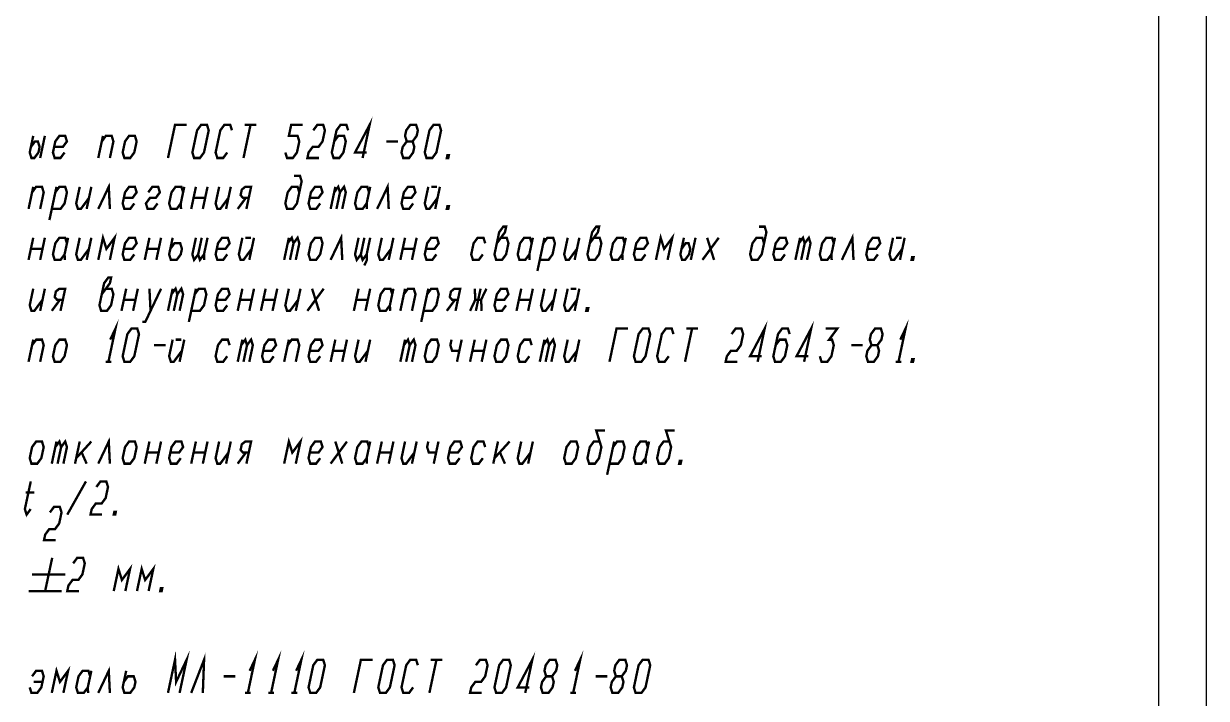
# Model space of a CAD drawing. Header units: millimetres. Extents: x 0 to 630, y 0 to 297.
# Drawn here: x 505.3 to 630, y 77.4 to 148.5 of the extents above; entities that cross this region are included whole.
import ezdxf

# ---------------------------------------------------------------- set-up
doc = ezdxf.new("R2010")
doc.units = ezdxf.units.MM
doc.header["$LTSCALE"] = 34.65
doc.layers.get('0').update_dxf_attribs({"linetype": 'CONTINUOUS'})

msp = doc.modelspace()

# ---------------------------------------------------------------- linework, layer by layer
at = {"color": 7, "linetype": 'CONTINUOUS'}
for p, q in [((630, 0), (630, 297)), ((625, 5), (625, 292))]:
    msp.add_line(p, q, dxfattribs=at)
at = {"color": 2, "linetype": 'CONTINUOUS', "const_width": 0.25}
for points in [[(541.0398395, 134.3454565), (541.7838116, 137.8454672), (540.2451105, 134.9287949), (541.4700806, 134.9287949)], [(520.5211194, 134.3454565), (521.2650531, 137.8454672), (522.4900616, 137.8454672)], [(523.2773694, 134.3454565), (523.0951062, 134.9287949), (523.591062, 137.2621289), (524.0213031, 137.8454672), (524.6338074, 137.8454672), (524.8160706, 137.2621289), (524.3200763, 134.9287949), (523.8898352, 134.3454565), (523.2773694, 134.3454565)], [(527.2660492, 137.2621289), (527.083786, 137.8454672), (526.4712817, 137.8454672), (526.0410406, 137.2621289), (525.5450848, 134.9287949), (525.727348, 134.3454565), (526.3398523, 134.3454565), (526.7700934, 134.9287949)], [(529.2275317, 137.8454672), (528.483598, 134.3454565)], [(528.6150659, 137.8454672), (529.840036, 137.8454672)], [(532.8950977, 134.9287949), (533.0773608, 134.3454565), (533.6898651, 134.3454565), (534.1201062, 134.9287949), (534.3680841, 136.0954523), (534.1858209, 136.6787906), (533.2670837, 136.6787906), (533.5150616, 137.8454672), (534.7400317, 137.8454672)], [(535.8410706, 137.2621289), (536.2713116, 137.8454672), (536.8838159, 137.8454672), (537.0660406, 137.2621289), (536.8180627, 136.0954523), (536.3878217, 135.5121332), (535.7753174, 135.5121332), (535.3450763, 134.9287949), (535.2211066, 134.3454565), (536.4461151, 134.3454565)], [(539.5160577, 137.2621289), (539.3337946, 137.8454672), (538.7212903, 137.8454672), (538.2910492, 137.2621289), (537.7950934, 134.9287949), (537.9773566, 134.3454565), (538.5898608, 134.3454565), (539.0201019, 134.9287949), (539.2680798, 136.0954523), (539.0858167, 136.6787906), (538.4733124, 136.6787906), (538.0430713, 136.0954523)], [(546.3118213, 136.0954523), (546.7420624, 136.6787906), (546.8660706, 137.2621289), (546.6838074, 137.8454672), (546.0713031, 137.8454672), (545.641062, 137.2621289), (545.5170538, 136.6787906), (545.699317, 136.0954523)], [(547.777348, 134.3454565), (547.5950848, 134.9287949), (548.0910406, 137.2621289), (548.5212817, 137.8454672), (549.133786, 137.8454672), (549.3160492, 137.2621289), (548.8200934, 134.9287949), (548.3898523, 134.3454565), (547.777348, 134.3454565)], [(506.3170496, 136.6787906), (505.9451019, 134.9287949), (506.1273651, 134.3454565), (506.433598, 134.3454565), (506.8638391, 134.9287949), (506.9878473, 135.5121332), (506.8055841, 136.0954523), (506.4993127, 136.0954523), (506.0690717, 135.5121332)], [(507.5420581, 136.6787906), (507.0461023, 134.3454565)], [(508.5190887, 135.5121332), (509.4378259, 135.5121332), (509.868067, 136.0954523), (509.6858038, 136.6787906), (509.0732996, 136.6787906), (508.6430585, 136.0954523), (508.3950806, 134.9287949), (508.5773438, 134.3454565), (509.189848, 134.3454565), (509.6200891, 134.9287949)], [(513.1711066, 134.3454565), (513.6670624, 136.6787906)], [(513.5430927, 136.0954523), (513.9733337, 136.6787906), (514.5857996, 136.6787906), (514.7680627, 136.0954523), (514.3961151, 134.3454565)], [(515.7450934, 134.9287949), (515.9273566, 134.3454565), (516.5398608, 134.3454565), (516.9701019, 134.9287949), (517.2180798, 136.0954523), (517.0358167, 136.6787906), (516.4233124, 136.6787906), (515.9930713, 136.0954523), (515.7450934, 134.9287949)], [(543.5555713, 136.0954523), (544.7805798, 136.0954523)], [(545.3273694, 134.3454565), (545.9398352, 134.3454565), (546.3700763, 134.9287949), (546.4940845, 135.5121332), (546.3118213, 136.0954523), (545.699317, 136.0954523), (545.2690759, 135.5121332), (545.1451062, 134.9287949), (545.3273694, 134.3454565)], [(550.0742102, 134.3454565), (549.9210937, 134.3454565), (549.9830786, 134.6371353), (550.1362335, 134.6371353), (550.0742102, 134.3454565)], [(534.3680841, 130.7281668), (534.1858209, 131.3115051), (533.5733167, 131.3115051), (533.1430756, 130.7281668), (532.8950977, 129.5615094), (533.0773608, 128.9781711), (533.6898651, 128.9781711), (534.1201062, 129.5615094), (534.616062, 131.8948434), (534.4337988, 132.4781625), (533.8212946, 132.4781625)], [(505.8210937, 128.9781711), (506.3170496, 131.3115051)], [(506.1930798, 130.7281668), (506.6233209, 131.3115051), (507.2358252, 131.3115051), (507.4180884, 130.7281668), (507.0461023, 128.9781711)], [(508.0231329, 127.8115137), (508.7670667, 131.3115051)], [(508.2711108, 128.9781711), (509.189848, 128.9781711), (509.6200891, 129.5615094), (509.868067, 130.7281668), (509.6858038, 131.3115051), (509.0732996, 131.3115051), (508.6430585, 130.7281668)], [(511.2170837, 131.3115051), (510.8450977, 129.5615094), (511.0273608, 128.9781711), (511.3335937, 128.9781711), (512.1940759, 130.1448477)], [(512.4420538, 131.3115051), (511.946098, 128.9781711)], [(513.1711066, 128.9781711), (514.2795667, 131.3115051), (514.3961151, 128.9781711)], [(515.8691016, 130.1448477), (516.7878387, 130.1448477), (517.2180798, 130.7281668), (517.0358167, 131.3115051), (516.4233124, 131.3115051), (515.9930713, 130.7281668), (515.7450934, 129.5615094), (515.9273566, 128.9781711), (516.5398608, 128.9781711), (516.9701019, 129.5615094)], [(518.4430884, 130.7281668), (518.8733295, 131.3115051), (519.4858337, 131.3115051), (519.6680585, 130.7281668), (519.2378174, 130.1448477), (518.6253516, 130.1448477), (518.1951105, 129.5615094), (518.3773352, 128.9781711), (518.9898395, 128.9781711), (519.4200806, 129.5615094)], [(522.1180756, 130.7281668), (521.9358124, 131.3115051), (521.3233081, 131.3115051), (520.893067, 130.7281668), (520.6450891, 129.5615094), (520.8273523, 128.9781711), (521.4398566, 128.9781711), (521.8700977, 129.5615094)], [(522.2420837, 131.3115051), (521.8700977, 129.5615094), (521.8992444, 128.9781711)], [(522.971098, 128.9781711), (523.4670538, 131.3115051)], [(524.6920624, 131.3115051), (524.1961066, 128.9781711)], [(525.9170709, 131.3115051), (525.5450848, 129.5615094), (525.727348, 128.9781711), (526.0336194, 128.9781711), (526.8941016, 130.1448477)], [(527.1420795, 131.3115051), (526.6460852, 128.9781711)], [(528.7898694, 128.9781711), (529.2858252, 131.3115051), (528.6733209, 131.3115051), (528.3050647, 131.0198456), (528.181095, 130.4365073), (528.425343, 130.1448477), (529.0378473, 130.1448477)], [(535.4690845, 130.1448477), (536.3878217, 130.1448477), (536.8180627, 130.7281668), (536.6357996, 131.3115051), (536.0233337, 131.3115051), (535.5930927, 130.7281668), (535.3450763, 129.5615094), (535.5273395, 128.9781711), (536.1398437, 128.9781711), (536.5700848, 129.5615094)], [(537.6710852, 128.9781711), (538.1670795, 131.3115051)], [(538.0430713, 130.7281668), (538.4733124, 131.3115051), (538.6555756, 130.7281668), (538.2835895, 128.9781711)], [(538.6555756, 130.7281668), (539.0858167, 131.3115051), (539.2680798, 130.7281668), (538.8960937, 128.9781711)], [(541.7180585, 130.7281668), (541.5358337, 131.3115051), (540.9233295, 131.3115051), (540.4930884, 130.7281668), (540.2451105, 129.5615094), (540.4273352, 128.9781711), (541.0398395, 128.9781711), (541.4700806, 129.5615094)], [(541.8420667, 131.3115051), (541.4700806, 129.5615094), (541.4992273, 128.9781711)], [(542.5711194, 128.9781711), (543.6795795, 131.3115051), (543.7960895, 128.9781711)], [(545.2690759, 130.1448477), (546.1878516, 130.1448477), (546.6180927, 130.7281668), (546.4358295, 131.3115051), (545.8233252, 131.3115051), (545.3930841, 130.7281668), (545.1451062, 129.5615094), (545.3273694, 128.9781711), (545.9398352, 128.9781711), (546.3700763, 129.5615094)], [(547.9670709, 131.3115051), (547.5950848, 129.5615094), (547.777348, 128.9781711), (548.0836194, 128.9781711), (548.9441016, 130.1448477)], [(548.2733038, 131.3115051), (548.8858081, 131.3115051)], [(549.1920795, 131.3115051), (548.6960852, 128.9781711)], [(523.2190759, 130.1448477), (524.4440845, 130.1448477)], [(527.8710938, 128.9781711), (528.7315759, 130.1448477)], [(550.0742102, 128.9781711), (549.9210937, 128.9781711), (549.9830786, 129.2698306), (550.1362335, 129.2698306), (550.0742102, 128.9781711)], [(555.1930756, 125.3608813), (556.0535577, 126.527558), (556.1775659, 127.1108771), (555.8712946, 127.1108771), (555.4410535, 126.527558), (554.9450977, 124.1942239), (555.1273608, 123.6108856), (555.7398651, 123.6108856), (556.1701062, 124.1942239), (556.4180841, 125.3608813), (556.2358209, 125.9442197), (555.6233167, 125.9442197)], [(564.993067, 125.3608813), (565.8535492, 126.527558), (565.9775574, 127.1108771), (565.671286, 127.1108771), (565.2410449, 126.527558), (564.7450891, 124.1942239), (564.9273523, 123.6108856), (565.5398566, 123.6108856), (565.9700977, 124.1942239), (566.2180756, 125.3608813), (566.0358124, 125.9442197), (565.4233081, 125.9442197)], [(583.3680798, 125.3608813), (583.1858167, 125.9442197), (582.5733124, 125.9442197), (582.1430713, 125.3608813), (581.8950934, 124.1942239), (582.0773566, 123.6108856), (582.6898608, 123.6108856), (583.1201019, 124.1942239), (583.6160577, 126.527558), (583.4337946, 127.1108771), (582.8212903, 127.1108771)], [(505.8210937, 123.6108856), (506.3170496, 125.9442197)], [(507.5420581, 125.9442197), (507.0461023, 123.6108856)], [(509.868067, 125.3608813), (509.6858038, 125.9442197), (509.0732996, 125.9442197), (508.6430585, 125.3608813), (508.3950806, 124.1942239), (508.5773438, 123.6108856), (509.189848, 123.6108856), (509.6200891, 124.1942239)], [(509.9920752, 125.9442197), (509.6200891, 124.1942239), (509.6492358, 123.6108856)], [(511.2170837, 125.9442197), (510.8450977, 124.1942239), (511.0273608, 123.6108856), (511.3335937, 123.6108856), (512.1940759, 124.777543)], [(512.4420538, 125.9442197), (511.946098, 123.6108856)], [(513.1711066, 123.6108856), (513.6670624, 125.9442197), (514.0315887, 124.777543), (514.8920709, 125.9442197), (514.3961151, 123.6108856)], [(515.8691016, 124.777543), (516.7878387, 124.777543), (517.2180798, 125.3608813), (517.0358167, 125.9442197), (516.4233124, 125.9442197), (515.9930713, 125.3608813), (515.7450934, 124.1942239), (515.9273566, 123.6108856), (516.5398608, 123.6108856), (516.9701019, 124.1942239)], [(518.0711023, 123.6108856), (518.5670581, 125.9442197)], [(519.7920667, 125.9442197), (519.2961108, 123.6108856)], [(521.0170752, 125.9442197), (520.6450891, 124.1942239), (520.8273523, 123.6108856), (521.4398566, 123.6108856), (521.8700977, 124.1942239), (521.9940674, 124.777543), (521.8118427, 125.3608813), (521.1993384, 125.3608813), (520.7690973, 124.777543)], [(523.4670538, 125.9442197), (523.0951062, 124.1942239), (523.2773694, 123.6108856), (523.7076105, 124.1942239), (523.8898352, 123.6108856), (524.3200763, 124.1942239), (524.6920624, 125.9442197)], [(524.0795581, 125.9442197), (523.7076105, 124.1942239)], [(525.669093, 124.777543), (526.5878302, 124.777543), (527.0180713, 125.3608813), (526.8358081, 125.9442197), (526.2233038, 125.9442197), (525.7930627, 125.3608813), (525.5450848, 124.1942239), (525.727348, 123.6108856), (526.3398523, 123.6108856), (526.7700934, 124.1942239)], [(528.3670496, 125.9442197), (527.9951019, 124.1942239), (528.1773651, 123.6108856), (528.483598, 123.6108856), (529.3440802, 124.777543)], [(528.6733209, 125.9442197), (529.2858252, 125.9442197)], [(529.5920581, 125.9442197), (529.0961023, 123.6108856)], [(532.7710895, 123.6108856), (533.2670837, 125.9442197)], [(533.1430756, 125.3608813), (533.5733167, 125.9442197), (533.7555798, 125.3608813), (533.3835938, 123.6108856)], [(533.7555798, 125.3608813), (534.1858209, 125.9442197), (534.3680841, 125.3608813), (533.996098, 123.6108856)], [(535.3450763, 124.1942239), (535.5273395, 123.6108856), (536.1398437, 123.6108856), (536.5700848, 124.1942239), (536.8180627, 125.3608813), (536.6357996, 125.9442197), (536.0233337, 125.9442197), (535.5930927, 125.3608813), (535.3450763, 124.1942239)], [(537.6710852, 123.6108856), (538.7795837, 125.9442197), (538.8960937, 123.6108856)], [(540.6170581, 125.9442197), (540.2451105, 124.1942239), (540.4273352, 123.6108856), (540.8575763, 124.1942239), (541.0398395, 123.6108856), (541.4700806, 124.1942239), (541.8420667, 125.9442197)], [(541.2295624, 125.9442197), (540.8575763, 124.1942239)], [(543.0670752, 125.9442197), (542.6950891, 124.1942239), (542.8773523, 123.6108856), (543.1835852, 123.6108856), (544.0440674, 124.777543)], [(544.2920837, 125.9442197), (543.7960895, 123.6108856)], [(545.021098, 123.6108856), (545.5170538, 125.9442197)], [(546.7420624, 125.9442197), (546.2461066, 123.6108856)], [(547.719093, 124.777543), (548.6378302, 124.777543), (549.0680713, 125.3608813), (548.8858081, 125.9442197), (548.2733038, 125.9442197), (547.8430627, 125.3608813), (547.5950848, 124.1942239), (547.777348, 123.6108856), (548.3898523, 123.6108856), (548.8200934, 124.1942239)], [(553.968067, 125.3608813), (553.7858038, 125.9442197), (553.1732996, 125.9442197), (552.7430585, 125.3608813), (552.4950806, 124.1942239), (552.6773437, 123.6108856), (553.289848, 123.6108856), (553.7200891, 124.1942239)], [(558.8680627, 125.3608813), (558.6857996, 125.9442197), (558.0733337, 125.9442197), (557.6430927, 125.3608813), (557.3950763, 124.1942239), (557.5773395, 123.6108856), (558.1898438, 123.6108856), (558.6200848, 124.1942239)], [(558.9920709, 125.9442197), (558.6200848, 124.1942239), (558.6492316, 123.6108856)], [(559.4731073, 122.444209), (560.2170795, 125.9442197)], [(559.7210852, 123.6108856), (560.6398608, 123.6108856), (561.0701019, 124.1942239), (561.3180798, 125.3608813), (561.1358167, 125.9442197), (560.5233124, 125.9442197), (560.0930713, 125.3608813)], [(562.6670581, 125.9442197), (562.2951105, 124.1942239), (562.4773352, 123.6108856), (562.7836066, 123.6108856), (563.6440887, 124.777543)], [(563.8920667, 125.9442197), (563.3961108, 123.6108856)], [(568.6680927, 125.3608813), (568.4858295, 125.9442197), (567.8733252, 125.9442197), (567.4430841, 125.3608813), (567.1951062, 124.1942239), (567.3773694, 123.6108856), (567.9898352, 123.6108856), (568.4200763, 124.1942239)], [(568.7920624, 125.9442197), (568.4200763, 124.1942239), (568.449223, 123.6108856)], [(569.769093, 124.777543), (570.6878302, 124.777543), (571.1180713, 125.3608813), (570.9358081, 125.9442197), (570.3233038, 125.9442197), (569.8930627, 125.3608813), (569.6450848, 124.1942239), (569.827348, 123.6108856), (570.4398523, 123.6108856), (570.8700934, 124.1942239)], [(571.9710938, 123.6108856), (572.4670496, 125.9442197), (572.8315759, 124.777543), (573.6920581, 125.9442197), (573.1961023, 123.6108856)], [(574.9170667, 125.9442197), (574.5450806, 124.1942239), (574.7273438, 123.6108856), (575.0336151, 123.6108856), (575.4638562, 124.1942239), (575.5878259, 124.777543), (575.4055627, 125.3608813), (575.0993298, 125.3608813), (574.6690887, 124.777543)], [(576.1420752, 125.9442197), (575.6461194, 123.6108856)], [(576.8710895, 123.6108856), (578.5920538, 125.9442197)], [(577.3670837, 125.9442197), (578.096098, 123.6108856)], [(584.4690802, 124.777543), (585.3878174, 124.777543), (585.8180585, 125.3608813), (585.6358337, 125.9442197), (585.0233295, 125.9442197), (584.5930884, 125.3608813), (584.3451105, 124.1942239), (584.5273352, 123.6108856), (585.1398395, 123.6108856), (585.5700806, 124.1942239)], [(586.6711194, 123.6108856), (587.1670752, 125.9442197)], [(587.043067, 125.3608813), (587.4733081, 125.9442197), (587.6555713, 125.3608813), (587.2835852, 123.6108856)], [(587.6555713, 125.3608813), (588.0858124, 125.9442197), (588.2680756, 125.3608813), (587.8960895, 123.6108856)], [(590.7180927, 125.3608813), (590.5358295, 125.9442197), (589.9233252, 125.9442197), (589.4930841, 125.3608813), (589.2451062, 124.1942239), (589.4273694, 123.6108856), (590.0398352, 123.6108856), (590.4700763, 124.1942239)], [(590.8420624, 125.9442197), (590.4700763, 124.1942239), (590.499223, 123.6108856)], [(591.5711151, 123.6108856), (592.6795752, 125.9442197), (592.7960852, 123.6108856)], [(594.2690717, 124.777543), (595.1878473, 124.777543), (595.6180884, 125.3608813), (595.4358252, 125.9442197), (594.8233209, 125.9442197), (594.3930798, 125.3608813), (594.1451019, 124.1942239), (594.3273651, 123.6108856), (594.9398694, 123.6108856), (595.3701105, 124.1942239)], [(596.9670667, 125.9442197), (596.5950806, 124.1942239), (596.7773438, 123.6108856), (597.0836151, 123.6108856), (597.9440973, 124.777543)], [(597.2732996, 125.9442197), (597.8858038, 125.9442197)], [(598.1920752, 125.9442197), (597.6961194, 123.6108856)], [(506.0690717, 124.777543), (507.2940802, 124.777543)], [(518.3190802, 124.777543), (519.5440887, 124.777543)], [(545.2690759, 124.777543), (546.4940845, 124.777543)], [(524.3200763, 124.1942239), (524.349223, 123.6108856)], [(541.4700806, 124.1942239), (541.4992273, 123.6108856), (541.2221027, 123.0275473)], [(599.0742444, 123.6108856), (598.9210895, 123.6108856), (598.9831128, 123.9025452), (599.1362292, 123.9025452), (599.0742444, 123.6108856)], [(513.5430927, 119.9935959), (514.4035748, 121.1602533), (514.5275446, 121.7435916), (514.2213116, 121.7435916), (513.7910706, 121.1602533), (513.2950763, 118.8269385), (513.4773395, 118.2436002), (514.0898438, 118.2436002), (514.5200848, 118.8269385), (514.7680627, 119.9935959), (514.5857996, 120.5769342), (513.9733337, 120.5769342)], [(506.3170496, 120.5769342), (505.9451019, 118.8269385), (506.1273651, 118.2436002), (506.433598, 118.2436002), (507.2940802, 119.4102576)], [(507.5420581, 120.5769342), (507.0461023, 118.2436002)], [(509.189848, 118.2436002), (509.6858038, 120.5769342), (509.0732996, 120.5769342), (508.7050818, 120.2852554), (508.5810736, 119.7019363), (508.8253217, 119.4102576), (509.4378259, 119.4102576)], [(515.6210852, 118.2436002), (516.1170795, 120.5769342)], [(517.3420496, 120.5769342), (516.8460938, 118.2436002)], [(517.8231244, 117.0769235), (518.1293573, 117.0769235), (519.7920667, 120.5769342)], [(518.5670581, 120.5769342), (518.6836066, 118.2436002)], [(520.5211194, 118.2436002), (521.0170752, 120.5769342)], [(520.893067, 119.9935959), (521.3233081, 120.5769342), (521.5055713, 119.9935959), (521.1335852, 118.2436002)], [(521.5055713, 119.9935959), (521.9358124, 120.5769342), (522.1180756, 119.9935959), (521.7460895, 118.2436002)], [(522.7231201, 117.0769235), (523.4670538, 120.5769342)], [(522.971098, 118.2436002), (523.8898352, 118.2436002), (524.3200763, 118.8269385), (524.5680927, 119.9935959), (524.3858295, 120.5769342), (523.7733252, 120.5769342), (523.3430841, 119.9935959)], [(525.669093, 119.4102576), (526.5878302, 119.4102576), (527.0180713, 119.9935959), (526.8358081, 120.5769342), (526.2233038, 120.5769342), (525.7930627, 119.9935959), (525.5450848, 118.8269385), (525.727348, 118.2436002), (526.3398523, 118.2436002), (526.7700934, 118.8269385)], [(527.8710938, 118.2436002), (528.3670496, 120.5769342)], [(529.5920581, 120.5769342), (529.0961023, 118.2436002)], [(530.3211108, 118.2436002), (530.8170667, 120.5769342)], [(532.0420752, 120.5769342), (531.5461194, 118.2436002)], [(533.2670837, 120.5769342), (532.8950977, 118.8269385), (533.0773608, 118.2436002), (533.3835938, 118.2436002), (534.2440759, 119.4102576)], [(534.4920538, 120.5769342), (533.996098, 118.2436002)], [(535.2211066, 118.2436002), (536.9420709, 120.5769342)], [(535.7170624, 120.5769342), (536.4461151, 118.2436002)], [(540.1211023, 118.2436002), (540.6170581, 120.5769342)], [(541.8420667, 120.5769342), (541.3461108, 118.2436002)], [(544.1680756, 119.9935959), (543.9858124, 120.5769342), (543.3733081, 120.5769342), (542.943067, 119.9935959), (542.6950891, 118.8269385), (542.8773523, 118.2436002), (543.4898566, 118.2436002), (543.9200977, 118.8269385)], [(544.2920837, 120.5769342), (543.9200977, 118.8269385), (543.9492444, 118.2436002)], [(545.021098, 118.2436002), (545.5170538, 120.5769342)], [(545.3930841, 119.9935959), (545.8233252, 120.5769342), (546.4358295, 120.5769342), (546.6180927, 119.9935959), (546.2461066, 118.2436002)], [(547.2231372, 117.0769235), (547.9670709, 120.5769342)], [(547.4711151, 118.2436002), (548.3898523, 118.2436002), (548.8200934, 118.8269385), (549.0680713, 119.9935959), (548.8858081, 120.5769342), (548.2733038, 120.5769342), (547.8430627, 119.9935959)], [(550.8398694, 118.2436002), (551.3358252, 120.5769342), (550.7233209, 120.5769342), (550.3550647, 120.2852554), (550.231095, 119.7019363), (550.475343, 119.4102576), (551.0878473, 119.4102576)], [(552.3711108, 118.2436002), (552.9253217, 119.4102576), (552.8670667, 120.5769342)], [(553.4795709, 120.5769342), (552.9836151, 118.2436002)], [(554.0920752, 120.5769342), (553.5378259, 119.4102576), (553.5961194, 118.2436002)], [(555.0690674, 119.4102576), (555.987843, 119.4102576), (556.4180841, 119.9935959), (556.2358209, 120.5769342), (555.6233167, 120.5769342), (555.1930756, 119.9935959), (554.9450977, 118.8269385), (555.1273608, 118.2436002), (555.7398651, 118.2436002), (556.1701062, 118.8269385)], [(557.2711066, 118.2436002), (557.7670624, 120.5769342)], [(558.9920709, 120.5769342), (558.4961151, 118.2436002)], [(560.2170795, 120.5769342), (559.8450934, 118.8269385), (560.0273566, 118.2436002), (560.3335895, 118.2436002), (561.1940717, 119.4102576)], [(561.4420496, 120.5769342), (560.9460938, 118.2436002)], [(562.6670581, 120.5769342), (562.2951105, 118.8269385), (562.4773352, 118.2436002), (562.7836066, 118.2436002), (563.6440887, 119.4102576)], [(562.9733295, 120.5769342), (563.5858337, 120.5769342)], [(563.8920667, 120.5769342), (563.3961108, 118.2436002)], [(508.2711108, 118.2436002), (509.131593, 119.4102576)], [(515.8691016, 119.4102576), (517.0940717, 119.4102576)], [(528.1190717, 119.4102576), (529.3440802, 119.4102576)], [(530.5690887, 119.4102576), (531.7940973, 119.4102576)], [(540.3690802, 119.4102576), (541.5940887, 119.4102576)], [(549.9210937, 118.2436002), (550.7815759, 119.4102576)], [(552.9253217, 119.4102576), (553.5378259, 119.4102576)], [(557.5190845, 119.4102576), (558.744093, 119.4102576)], [(564.7742358, 118.2436002), (564.6211194, 118.2436002), (564.6831042, 118.5352597), (564.8362207, 118.5352597), (564.7742358, 118.2436002)], [(514.4326831, 115.2096487), (514.9869324, 116.3763062), (514.2429602, 112.8763147)], [(582.6898608, 112.8763147), (583.4337946, 116.3763062), (581.8950934, 113.4596338), (583.1201019, 113.4596338)], [(587.5898566, 112.8763147), (588.3337903, 116.3763062), (586.7950891, 113.4596338), (588.0200977, 113.4596338)], [(597.7326874, 115.2096487), (598.2869366, 116.3763062), (597.5429645, 112.8763147)], [(515.9273566, 112.8763147), (515.7450934, 113.4596338), (516.2410492, 115.7929678), (516.6712903, 116.3763062), (517.2837946, 116.3763062), (517.4660577, 115.7929678), (516.9701019, 113.4596338), (516.5398608, 112.8763147), (515.9273566, 112.8763147)], [(567.071098, 112.8763147), (567.8150317, 116.3763062), (569.0400403, 116.3763062)], [(569.827348, 112.8763147), (569.6450848, 113.4596338), (570.1410406, 115.7929678), (570.5712817, 116.3763062), (571.183786, 116.3763062), (571.3660492, 115.7929678), (570.8700934, 113.4596338), (570.4398523, 112.8763147), (569.827348, 112.8763147)], [(573.8160663, 115.7929678), (573.6338031, 116.3763062), (573.0212988, 116.3763062), (572.5910577, 115.7929678), (572.0951019, 113.4596338), (572.2773651, 112.8763147), (572.8898694, 112.8763147), (573.3201105, 113.4596338)], [(575.7775488, 116.3763062), (575.0336151, 112.8763147)], [(575.1650446, 116.3763062), (576.3900531, 116.3763062)], [(579.9410706, 115.7929678), (580.3713116, 116.3763062), (580.9838159, 116.3763062), (581.1660406, 115.7929678), (580.9180627, 114.6263104), (580.4878217, 114.0429721), (579.8753174, 114.0429721), (579.4450763, 113.4596338), (579.3211066, 112.8763147), (580.5461151, 112.8763147)], [(586.0660748, 115.7929678), (585.8838116, 116.3763062), (585.2713074, 116.3763062), (584.8410663, 115.7929678), (584.3451105, 113.4596338), (584.5273352, 112.8763147), (585.1398395, 112.8763147), (585.5700806, 113.4596338), (585.8180585, 114.6263104), (585.6358337, 115.2096487), (585.0233295, 115.2096487), (584.5930884, 114.6263104)], [(589.8650317, 116.3763062), (591.0900403, 116.3763062), (590.2295581, 115.2096487), (590.5358295, 115.2096487), (590.7180927, 114.6263104), (590.4700763, 113.4596338), (590.0398352, 112.8763147), (589.4273694, 112.8763147), (589.2451062, 113.4596338)], [(595.311817, 114.6263104), (595.7420581, 115.2096487), (595.8660663, 115.7929678), (595.6838031, 116.3763062), (595.0712988, 116.3763062), (594.6410577, 115.7929678), (594.5170496, 115.2096487), (594.6993127, 114.6263104)], [(505.8210937, 112.8763147), (506.3170496, 115.2096487)], [(506.1930798, 114.6263104), (506.6233209, 115.2096487), (507.2358252, 115.2096487), (507.4180884, 114.6263104), (507.0461023, 112.8763147)], [(508.3950806, 113.4596338), (508.5773438, 112.8763147), (509.189848, 112.8763147), (509.6200891, 113.4596338), (509.868067, 114.6263104), (509.6858038, 115.2096487), (509.0732996, 115.2096487), (508.6430585, 114.6263104), (508.3950806, 113.4596338)], [(519.0555927, 114.6263104), (520.2805627, 114.6263104)], [(521.0170752, 115.2096487), (520.6450891, 113.4596338), (520.8273523, 112.8763147), (521.1335852, 112.8763147), (521.9940674, 114.0429721)], [(521.3233081, 115.2096487), (521.9358124, 115.2096487)], [(522.2420837, 115.2096487), (521.7460895, 112.8763147)], [(527.0180713, 114.6263104), (526.8358081, 115.2096487), (526.2233038, 115.2096487), (525.7930627, 114.6263104), (525.5450848, 113.4596338), (525.727348, 112.8763147), (526.3398523, 112.8763147), (526.7700934, 113.4596338)], [(527.8710938, 112.8763147), (528.3670496, 115.2096487)], [(528.2430798, 114.6263104), (528.6733209, 115.2096487), (528.8555841, 114.6263104), (528.483598, 112.8763147)], [(528.8555841, 114.6263104), (529.2858252, 115.2096487), (529.4680884, 114.6263104), (529.0961023, 112.8763147)], [(530.5690887, 114.0429721), (531.4878259, 114.0429721), (531.918067, 114.6263104), (531.7358038, 115.2096487), (531.1232996, 115.2096487), (530.6930585, 114.6263104), (530.4450806, 113.4596338), (530.6273438, 112.8763147), (531.239848, 112.8763147), (531.6700891, 113.4596338)], [(532.7710895, 112.8763147), (533.2670837, 115.2096487)], [(533.1430756, 114.6263104), (533.5733167, 115.2096487), (534.1858209, 115.2096487), (534.3680841, 114.6263104), (533.996098, 112.8763147)], [(535.4690845, 114.0429721), (536.3878217, 114.0429721), (536.8180627, 114.6263104), (536.6357996, 115.2096487), (536.0233337, 115.2096487), (535.5930927, 114.6263104), (535.3450763, 113.4596338), (535.5273395, 112.8763147), (536.1398437, 112.8763147), (536.5700848, 113.4596338)], [(537.6710852, 112.8763147), (538.1670795, 115.2096487)], [(539.3920496, 115.2096487), (538.8960937, 112.8763147)], [(540.6170581, 115.2096487), (540.2451105, 113.4596338), (540.4273352, 112.8763147), (540.7336066, 112.8763147), (541.5940887, 114.0429721)], [(541.8420667, 115.2096487), (541.3461108, 112.8763147)], [(545.021098, 112.8763147), (545.5170538, 115.2096487)], [(545.3930841, 114.6263104), (545.8233252, 115.2096487), (546.0055884, 114.6263104), (545.6336023, 112.8763147)], [(546.0055884, 114.6263104), (546.4358295, 115.2096487), (546.6180927, 114.6263104), (546.2461066, 112.8763147)], [(547.5950848, 113.4596338), (547.777348, 112.8763147), (548.3898523, 112.8763147), (548.8200934, 113.4596338), (549.0680713, 114.6263104), (548.8858081, 115.2096487), (548.2733038, 115.2096487), (547.8430627, 114.6263104), (547.5950848, 113.4596338)], [(550.4170496, 115.2096487), (550.2930798, 114.6263104), (550.475343, 114.0429721), (551.2409637, 114.0429721)], [(551.4889417, 115.2096487), (550.9929858, 112.8763147)], [(552.3711108, 112.8763147), (552.8670667, 115.2096487)], [(554.0920752, 115.2096487), (553.5961194, 112.8763147)], [(554.9450977, 113.4596338), (555.1273608, 112.8763147), (555.7398651, 112.8763147), (556.1701062, 113.4596338), (556.4180841, 114.6263104), (556.2358209, 115.2096487), (555.6233167, 115.2096487), (555.1930756, 114.6263104), (554.9450977, 113.4596338)], [(558.8680627, 114.6263104), (558.6857996, 115.2096487), (558.0733337, 115.2096487), (557.6430927, 114.6263104), (557.3950763, 113.4596338), (557.5773395, 112.8763147), (558.1898438, 112.8763147), (558.6200848, 113.4596338)], [(559.7210852, 112.8763147), (560.2170795, 115.2096487)], [(560.0930713, 114.6263104), (560.5233124, 115.2096487), (560.7055756, 114.6263104), (560.3335895, 112.8763147)], [(560.7055756, 114.6263104), (561.1358167, 115.2096487), (561.3180798, 114.6263104), (560.9460938, 112.8763147)], [(562.6670581, 115.2096487), (562.2951105, 113.4596338), (562.4773352, 112.8763147), (562.7836066, 112.8763147), (563.6440887, 114.0429721)], [(563.8920667, 115.2096487), (563.3961108, 112.8763147)], [(592.555567, 114.6263104), (593.7805756, 114.6263104)], [(594.3273651, 112.8763147), (594.9398694, 112.8763147), (595.3701105, 113.4596338), (595.4940802, 114.0429721), (595.311817, 114.6263104), (594.6993127, 114.6263104), (594.2690717, 114.0429721), (594.1451019, 113.4596338), (594.3273651, 112.8763147)], [(537.9191016, 114.0429721), (539.1440717, 114.0429721)], [(552.6190887, 114.0429721), (553.8440973, 114.0429721)], [(513.9367273, 112.8763147), (514.5492316, 112.8763147)], [(597.2367316, 112.8763147), (597.8492358, 112.8763147)], [(599.0742444, 112.8763147), (598.9210895, 112.8763147), (598.9831128, 113.1679742), (599.1362292, 113.1679742), (599.0742444, 112.8763147)], [(508.6430585, 103.8917395), (509.0732996, 104.4750586), (509.2555627, 103.8917395), (508.8836151, 102.1417245)], [(509.2555627, 103.8917395), (509.6858038, 104.4750586), (509.868067, 103.8917395), (509.4961194, 102.1417245)], [(513.1711066, 102.1417245), (514.2795667, 104.4750586), (514.3961151, 102.1417245)], [(532.7710895, 102.1417245), (533.2670837, 104.4750586), (533.6315717, 103.3084012), (534.4920538, 104.4750586), (533.996098, 102.1417245)], [(566.0358124, 104.4750586), (565.4233081, 104.4750586), (564.993067, 103.8917395), (564.7450891, 102.7250629), (564.9273523, 102.1417245), (565.5398566, 102.1417245), (565.9700977, 102.7250629), (566.2180756, 103.8917395), (565.671286, 105.6417352), (566.5900616, 105.6417352)], [(573.3858252, 104.4750586), (572.7733209, 104.4750586), (572.3430798, 103.8917395), (572.0951019, 102.7250629), (572.2773651, 102.1417245), (572.8898694, 102.1417245), (573.3201105, 102.7250629), (573.5680884, 103.8917395), (573.0212988, 105.6417352), (573.940036, 105.6417352)], [(505.9451019, 102.7250629), (506.1273651, 102.1417245), (506.7398694, 102.1417245), (507.1701105, 102.7250629), (507.4180884, 103.8917395), (507.2358252, 104.4750586), (506.6233209, 104.4750586), (506.1930798, 103.8917395), (505.9451019, 102.7250629)], [(508.2711108, 102.1417245), (508.7670667, 104.4750586)], [(511.2170837, 104.4750586), (510.7210895, 102.1417245)], [(510.8450977, 102.7250629), (512.4420538, 104.4750586)], [(515.7450934, 102.7250629), (515.9273566, 102.1417245), (516.5398608, 102.1417245), (516.9701019, 102.7250629), (517.2180798, 103.8917395), (517.0358167, 104.4750586), (516.4233124, 104.4750586), (515.9930713, 103.8917395), (515.7450934, 102.7250629)], [(518.0711023, 102.1417245), (518.5670581, 104.4750586)], [(519.7920667, 104.4750586), (519.2961108, 102.1417245)], [(520.7690973, 103.3084012), (521.6878345, 103.3084012), (522.1180756, 103.8917395), (521.9358124, 104.4750586), (521.3233081, 104.4750586), (520.893067, 103.8917395), (520.6450891, 102.7250629), (520.8273523, 102.1417245), (521.4398566, 102.1417245), (521.8700977, 102.7250629)], [(522.971098, 102.1417245), (523.4670538, 104.4750586)], [(524.6920624, 104.4750586), (524.1961066, 102.1417245)], [(525.9170709, 104.4750586), (525.5450848, 102.7250629), (525.727348, 102.1417245), (526.0336194, 102.1417245), (526.8941016, 103.3084012)], [(527.1420795, 104.4750586), (526.6460852, 102.1417245)], [(528.7898694, 102.1417245), (529.2858252, 104.4750586), (528.6733209, 104.4750586), (528.3050647, 104.183399), (528.181095, 103.6000607), (528.425343, 103.3084012), (529.0378473, 103.3084012)], [(535.4690845, 103.3084012), (536.3878217, 103.3084012), (536.8180627, 103.8917395), (536.6357996, 104.4750586), (536.0233337, 104.4750586), (535.5930927, 103.8917395), (535.3450763, 102.7250629), (535.5273395, 102.1417245), (536.1398437, 102.1417245), (536.5700848, 102.7250629)], [(537.6710852, 102.1417245), (539.3920496, 104.4750586)], [(538.1670795, 104.4750586), (538.8960937, 102.1417245)], [(541.7180585, 103.8917395), (541.5358337, 104.4750586), (540.9233295, 104.4750586), (540.4930884, 103.8917395), (540.2451105, 102.7250629), (540.4273352, 102.1417245), (541.0398395, 102.1417245), (541.4700806, 102.7250629)], [(541.8420667, 104.4750586), (541.4700806, 102.7250629), (541.4992273, 102.1417245)], [(542.5711194, 102.1417245), (543.0670752, 104.4750586)], [(544.2920837, 104.4750586), (543.7960895, 102.1417245)], [(545.5170538, 104.4750586), (545.1451062, 102.7250629), (545.3273694, 102.1417245), (545.6336023, 102.1417245), (546.4940845, 103.3084012)], [(546.7420624, 104.4750586), (546.2461066, 102.1417245)], [(547.9670709, 104.4750586), (547.8430627, 103.8917395), (548.0253259, 103.3084012), (548.7909467, 103.3084012)], [(549.0389246, 104.4750586), (548.5429688, 102.1417245)], [(550.1690717, 103.3084012), (551.0878473, 103.3084012), (551.5180884, 103.8917395), (551.3358252, 104.4750586), (550.7233209, 104.4750586), (550.2930798, 103.8917395), (550.0451019, 102.7250629), (550.2273651, 102.1417245), (550.8398694, 102.1417245), (551.2701105, 102.7250629)], [(553.968067, 103.8917395), (553.7858038, 104.4750586), (553.1732996, 104.4750586), (552.7430585, 103.8917395), (552.4950806, 102.7250629), (552.6773437, 102.1417245), (553.289848, 102.1417245), (553.7200891, 102.7250629)], [(555.3170837, 104.4750586), (554.8210895, 102.1417245)], [(554.9450977, 102.7250629), (556.5420538, 104.4750586)], [(557.7670624, 104.4750586), (557.3950763, 102.7250629), (557.5773395, 102.1417245), (557.8836108, 102.1417245), (558.744093, 103.3084012)], [(558.9920709, 104.4750586), (558.4961151, 102.1417245)], [(562.2951105, 102.7250629), (562.4773352, 102.1417245), (563.0898395, 102.1417245), (563.5200806, 102.7250629), (563.7680585, 103.8917395), (563.5858337, 104.4750586), (562.9733295, 104.4750586), (562.5430884, 103.8917395), (562.2951105, 102.7250629)], [(566.8231201, 100.9750671), (567.5670538, 104.4750586)], [(567.071098, 102.1417245), (567.9898352, 102.1417245), (568.4200763, 102.7250629), (568.6680927, 103.8917395), (568.4858295, 104.4750586), (567.8733252, 104.4750586), (567.4430841, 103.8917395)], [(571.1180713, 103.8917395), (570.9358081, 104.4750586), (570.3233038, 104.4750586), (569.8930627, 103.8917395), (569.6450848, 102.7250629), (569.827348, 102.1417245), (570.4398523, 102.1417245), (570.8700934, 102.7250629)], [(571.2420795, 104.4750586), (570.8700934, 102.7250629), (570.8992401, 102.1417245)], [(511.4284552, 103.3084012), (511.946098, 102.1417245)], [(518.3190802, 103.3084012), (519.5440887, 103.3084012)], [(523.2190759, 103.3084012), (524.4440845, 103.3084012)], [(527.8710938, 102.1417245), (528.7315759, 103.3084012)], [(542.8190973, 103.3084012), (544.0440674, 103.3084012)], [(555.5284552, 103.3084012), (556.046098, 102.1417245)], [(574.5742273, 102.1417245), (574.4211108, 102.1417245), (574.4830957, 102.4334033), (574.6362122, 102.4334033), (574.5742273, 102.1417245)], [(506.0546136, 100.2744498), (505.4346881, 97.3577774), (505.6169513, 96.7744391), (506.0471924, 97.3577774)], [(509.9044427, 96.7744391), (511.873385, 100.2744498)], [(512.9743854, 99.6911115), (513.4046265, 100.2744498), (514.0171307, 100.2744498), (514.1993939, 99.6911115), (513.951416, 98.5244348), (513.5211749, 97.9411157), (512.9086707, 97.9411157), (512.4784296, 97.3577774), (512.3544214, 96.7744391), (513.5794299, 96.7744391)], [(505.5004028, 99.1077731), (506.41914, 99.1077731)], [(508.0743896, 97.0074591), (508.5046307, 97.5907974), (509.117135, 97.5907974), (509.2993982, 97.0074591), (509.0514203, 95.8408017), (508.6211792, 95.2574634), (508.0086749, 95.2574634), (507.5784338, 94.6741251), (507.4544257, 94.090806), (508.6794342, 94.090806)], [(514.9575549, 96.7744391), (514.8044385, 96.7744391), (514.8664233, 97.0661179), (515.0195398, 97.0661179), (514.9575549, 96.7744391)], [(508.3150616, 92.223512), (507.5710895, 88.7235205)], [(510.5244067, 91.6401736), (510.9546478, 92.223512), (511.5671136, 92.223512), (511.7493768, 91.6401736), (511.5013989, 90.4735162), (511.0711578, 89.8901779), (510.4586536, 89.8901779), (510.0284125, 89.3068396), (509.9044427, 88.7235205), (511.1294513, 88.7235205)], [(514.8044385, 88.7235205), (515.3003943, 91.0568353), (515.6649207, 89.8901779), (516.5254028, 91.0568353), (516.029447, 88.7235205)], [(517.2544171, 88.7235205), (517.7504114, 91.0568353), (518.1148993, 89.8901779), (518.9753815, 91.0568353), (518.4794257, 88.7235205)], [(506.1930798, 90.4735162), (509.6930713, 90.4735162)], [(505.8210937, 88.7235205), (509.3210852, 88.7235205)], [(519.8575507, 88.7235205), (519.7044342, 88.7235205), (519.7664191, 89.0151801), (519.919574, 89.0151801), (519.8575507, 88.7235205)], [(520.5211194, 77.9889304), (521.2650531, 81.488941), (521.3816016, 79.155607), (522.4900616, 81.488941), (521.7460895, 77.9889304)], [(529.1327087, 80.3222644), (529.6869196, 81.488941), (528.9429858, 77.9889304)], [(531.5826874, 80.3222644), (532.1369366, 81.488941), (531.3929645, 77.9889304)], [(534.0327045, 80.3222644), (534.5869153, 81.488941), (533.8429816, 77.9889304)], [(558.1898438, 77.9889304), (558.9338159, 81.488941), (557.3950763, 78.5722687), (558.6200848, 78.5722687)], [(563.4326788, 80.3222644), (563.9869281, 81.488941), (563.2429944, 77.9889304)], [(522.971098, 77.9889304), (524.327536, 81.488941), (524.1961066, 77.9889304)], [(535.5273395, 77.9889304), (535.3450763, 78.5722687), (535.8410706, 80.9056027), (536.2713116, 81.488941), (536.8838159, 81.488941), (537.0660406, 80.9056027), (536.5700848, 78.5722687), (536.1398437, 77.9889304), (535.5273395, 77.9889304)], [(540.1211023, 77.9889304), (540.865036, 81.488941), (542.0900446, 81.488941)], [(542.8773523, 77.9889304), (542.6950891, 78.5722687), (543.1910449, 80.9056027), (543.621286, 81.488941), (544.2337903, 81.488941), (544.4160535, 80.9056027), (543.9200977, 78.5722687), (543.4898566, 77.9889304), (542.8773523, 77.9889304)], [(546.8660706, 80.9056027), (546.6838074, 81.488941), (546.0713031, 81.488941), (545.641062, 80.9056027), (545.1451062, 78.5722687), (545.3273694, 77.9889304), (545.9398352, 77.9889304), (546.3700763, 78.5722687)], [(548.8275531, 81.488941), (548.0836194, 77.9889304)], [(548.2150488, 81.488941), (549.4400574, 81.488941)], [(552.9910748, 80.9056027), (553.4213159, 81.488941), (554.0337817, 81.488941), (554.2160449, 80.9056027), (553.968067, 79.7389261), (553.5378259, 79.155607), (552.9253217, 79.155607), (552.4950806, 78.5722687), (552.3711108, 77.9889304), (553.5961194, 77.9889304)], [(555.1273608, 77.9889304), (554.9450977, 78.5722687), (555.4410535, 80.9056027), (555.8712946, 81.488941), (556.4837988, 81.488941), (556.666062, 80.9056027), (556.1701062, 78.5722687), (555.7398651, 77.9889304), (555.1273608, 77.9889304)], [(561.0118085, 79.7389261), (561.4420496, 80.3222644), (561.5660577, 80.9056027), (561.3837946, 81.488941), (560.7712903, 81.488941), (560.3410492, 80.9056027), (560.2170795, 80.3222644), (560.3993427, 79.7389261)], [(568.3618213, 79.7389261), (568.7920624, 80.3222644), (568.9160706, 80.9056027), (568.7338074, 81.488941), (568.1213031, 81.488941), (567.691062, 80.9056027), (567.5670538, 80.3222644), (567.749317, 79.7389261)], [(569.827348, 77.9889304), (569.6450848, 78.5722687), (570.1410406, 80.9056027), (570.5712817, 81.488941), (571.183786, 81.488941), (571.3660492, 80.9056027), (570.8700934, 78.5722687), (570.4398523, 77.9889304), (569.827348, 77.9889304)], [(505.9451019, 78.5722687), (506.1273651, 77.9889304), (506.7398694, 77.9889304), (507.1701105, 78.5722687), (507.4180884, 79.7389261), (507.2358252, 80.3222644), (506.6233209, 80.3222644), (506.1930798, 79.7389261)], [(508.2711108, 77.9889304), (508.7670667, 80.3222644), (509.131593, 79.155607), (509.9920752, 80.3222644), (509.4961194, 77.9889304)], [(512.3180841, 79.7389261), (512.1358209, 80.3222644), (511.5233167, 80.3222644), (511.0930756, 79.7389261), (510.8450977, 78.5722687), (511.0273608, 77.9889304), (511.6398651, 77.9889304), (512.0701062, 78.5722687)], [(512.4420538, 80.3222644), (512.0701062, 78.5722687), (512.0992145, 77.9889304)], [(513.1711066, 77.9889304), (514.2795667, 80.3222644), (514.3961151, 77.9889304)], [(516.1170795, 80.3222644), (515.7450934, 78.5722687), (515.9273566, 77.9889304), (516.5398608, 77.9889304), (516.9701019, 78.5722687), (517.0940717, 79.155607), (516.9118085, 79.7389261), (516.2993427, 79.7389261), (515.8691016, 79.155607)], [(526.405567, 79.7389261), (527.6305756, 79.7389261)], [(560.0273566, 77.9889304), (560.6398608, 77.9889304), (561.0701019, 78.5722687), (561.1940717, 79.155607), (561.0118085, 79.7389261), (560.3993427, 79.7389261), (559.9691016, 79.155607), (559.8450934, 78.5722687), (560.0273566, 77.9889304)], [(565.6055713, 79.7389261), (566.8305798, 79.7389261)], [(567.3773694, 77.9889304), (567.9898352, 77.9889304), (568.4200763, 78.5722687), (568.5440845, 79.155607), (568.3618213, 79.7389261), (567.749317, 79.7389261), (567.3190759, 79.155607), (567.1951062, 78.5722687), (567.3773694, 77.9889304)], [(506.375343, 79.155607), (507.2940802, 79.155607)], [(528.6367145, 77.9889304), (529.2492187, 77.9889304)], [(531.0867316, 77.9889304), (531.6992358, 77.9889304)], [(533.5367102, 77.9889304), (534.1492145, 77.9889304)], [(562.936723, 77.9889304), (563.5492273, 77.9889304)]]:
    msp.add_lwpolyline(points, dxfattribs=at)

doc.saveas('drawing.dxf')
